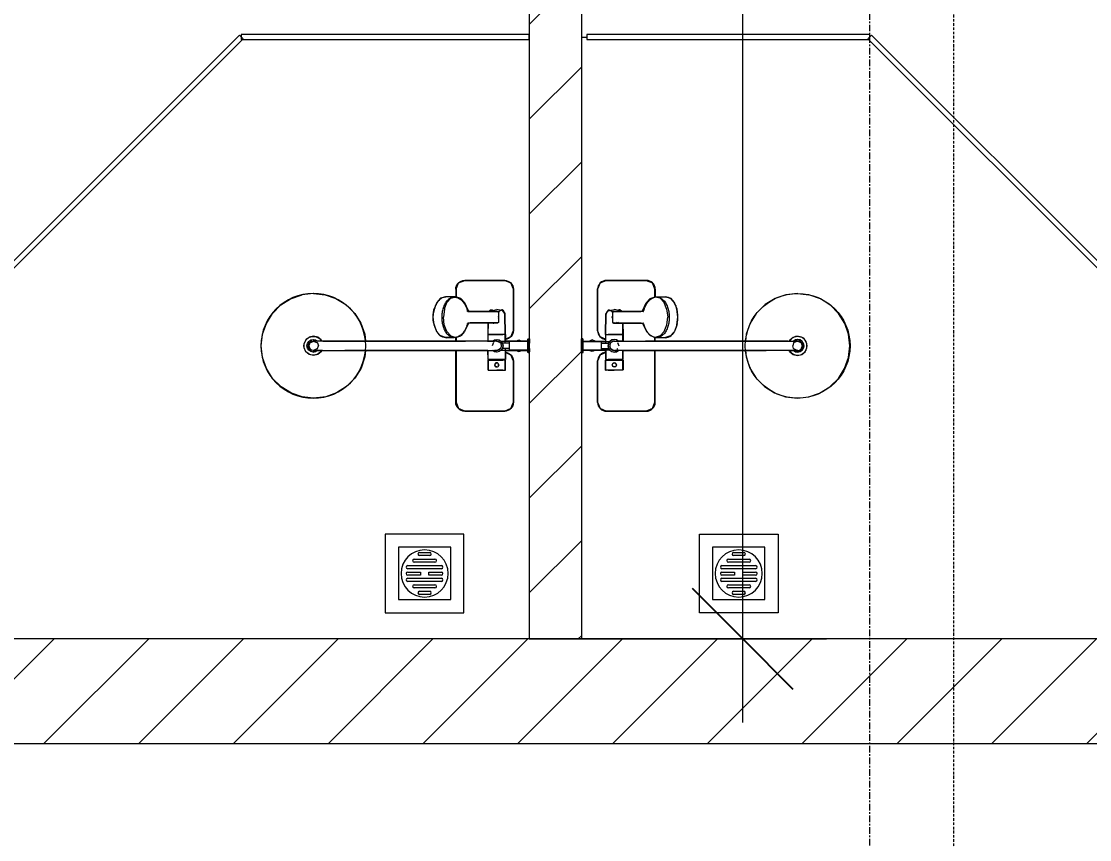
# Model space of a CAD drawing. Header units: millimetres. Extents: x 1591 to 239243, y -15958 to 82755.
# Drawn here: x 215331 to 217371, y 35354 to 36917 of the extents above; entities that cross this region are included whole.
import ezdxf

# ---------------------------------------------------------------- set-up
doc = ezdxf.new("R2010")
doc.units = ezdxf.units.MM
doc.linetypes.add('Dash Dot 3_16_', pattern=[7.9375, 4.7625, -1.5875, 0, -1.5875])
doc.linetypes.add('Grid Line', pattern=[22.225, 12.7, -3.175, 3.175, -3.175])
for name, color, linetype, lineweight in [('0-1', 250, 'Continuous', 5), ('A-ANNO-DIMS', 211, 'Continuous', 9), ('A-ANNO-DIMS-160', 211, 'Continuous', 9), ('A-FLOR-2', 9, 'Continuous', 9), ('A-GLAZ-CURT-1', 254, 'Continuous', 9), ('A-GLAZ-CURT-2', 9, 'Continuous', 9), ('A-WALL-1', 253, 'Continuous', 18), ('A-WALL-3', 113, 'Continuous', 18), ('A-WALL-PATT-1', 10, 'Continuous', 9), ('A-WALL-PATT-2', 111, 'Continuous', 9), ('G-ANNO-SYMB-1', 111, 'Dash Dot 3_16_', 18), ('M-EQPM-1', 254, 'Continuous', 9), ('P-SANR-FIXT', 6, 'Continuous', 9), ('P-SANR-FIXT-1', 254, 'Continuous', 9), ('S-GRID-1', 1, 'Grid Line', 9)]:
    doc.layers.add(name, color=color, linetype=linetype, lineweight=lineweight)
doc.styles.add('UTM Avo', font='UTM Avo.ttf', dxfattribs={"width": 0.9, "height": 400})
doc.dimstyles.new('1_Dim_chi_tiet_2_5', dxfattribs={"dimscale": 304.8, "dimtxt": 399.720379, "dimasz": 0.629921, "dimexe": 0.524934, "dimexo": 0.0625, "dimgap": 0.052493, "dimtad": 1, "dimdec": 0, "dimrnd": 5, "dimzin": 0, "dimdsep": 46, "dimtxsty": 'UTM Avo', "dimblk1": 'OBLIQUE', "dimblk2": 'OBLIQUE', "dimsah": 1, "dimcen": 0.09, "dimdle": 0.524934, "dimazin": 0, "dimtfac": 1, "dimtdec": 4, "dimtix": 1, "dimtmove": 0, "dimatfit": 3, "dimfxl": 1.049869, "dimfxlon": 1, "dimtvp": 1, "dimtolj": 1, "dimtzin": 0, "dimarcsym": 2})

# ---------------------------------------------------------------- blocks, each defined once
blk = doc.blocks.new('93925000_0001 - 93925000_top_dwg_93925000_T-348115-TKCS_MB TẦNG 5')
at = {"layer": 'P-SANR-FIXT'}
for p, q in [((-29.3, -30.4), (-108, -30.4)), ((29.3, -30.4), (108, -30.4)), ((-125, -47.4), (-125, -123.4)), ((-46.3, -78.4), (-46.3, -46.7)), ((-27.2, -47.1), (-26.1, -47.1)), ((21.5, -45.9), (60.6, -46.7)), ((125, -47.4), (125, -123.4)), ((-27.2, -77.9), (-26.1, -77.9)), ((-9, -412.5), (-9, -62.5)), ((9, -62.5), (9, -412.5)), ((43, -78.7), (21.5, -79.2)), ((43, -64.7), (43, -117.7)), ((65.8, -117.7), (65.8, -64.7)), ((42.7, -117.9), (42.7, -117.9)), ((43.2, -117.6), (43.2, -117.5)), ((65.6, -117.5), (65.6, -117.6)), ((66.1, -117.9), (66.1, -117.9)), ((-108, -140.4), (-9, -140.4)), ((9, -140.4), (16.1, -140.4)), ((108, -140.4), (92.7, -140.4)), ((15.4, -159.1), (15.8, -143.3)), ((93, -143.3), (93.4, -159.1))]:
    blk.add_line(p, q, dxfattribs=at)
at = {"layer": 'P-SANR-FIXT', "flags": 128}
for points in [[(-45.8, -46.1), (-27.2, -46.1), (-27.2, -78.9), (-45.8, -78.9)], [(-26.1, -46), (-26.1, -78.9), (-9, -79)], [(21.5, -47.4), (21.5, -79.1), (9, -79)]]:
    blk.add_lwpolyline(points, dxfattribs=at)
at = {"layer": 'P-SANR-FIXT'}
for centre, radius in [((-36.5, -62.5), 3.95), ((0, -412.5), 100)]:
    blk.add_circle(centre, radius, dxfattribs=at)
for centre, radius, start, end in [((-108, -47.4), 17, 90, 180), ((-29.3, -47.4), 17, 4.7626, 90), ((29.3, -47.4), 17, 90, 175.2374), ((108, -47.4), 17, 360, 90), ((-45.8, -46.6), 0.5, 90, 180), ((0, -62.5), 12, 318.5904, 221.4096), ((0, -62.5), 9, 90, 180.0008), ((0, -62.5), 9, 360, 90), ((45.7, -61.8), 2.59, 155.1929, 175.7071), ((45.9, -61.8), 2.75, 130.8294, 155.1929), ((46.1, -62.1), 3.08, 110.5459, 130.8294), ((54.4, -334.8), 275.9, 88.2683, 91.7343), ((59.7, -57.1), 10.5, 38.6491, 85.492), ((-45.8, -78.4), 0.5, 180, 270), ((-11.1, -67.1), 76.9, 1.7693, 4.1075), ((65.2, -72.4), 3.46, 323.2522, 79.3541), ((51, -158.7), 41.5, 117.0276, 119.7085), ((52.2, -161.1), 44.1, 113.3199, 117.0258), ((51.7, -159.9), 42.8, 109.7779, 113.2977), ((52.5, -162.2), 45.2, 106.1472, 109.7766), ((53.2, -164.5), 47.7, 103.9355, 106.1665), ((39.1, -108.2), 10.4, 284.3956, 285.5116), ((40.8, -114.2), 4.19, 285.5116, 289.9665), ((40.2, -112.5), 6, 289.9665, 292.7061), ((41.4, -115.3), 2.96, 292.7061, 296.5405), ((41.3, -115.1), 3.16, 296.9591, 300.8286), ((41.8, -115.8), 2.26, 300.8286, 305.287), ((42.1, -116.4), 1.64, 305.287, 309.9326), ((42.6, -116.9), 0.906, 309.9326, 315.24), ((66.5, -116.6), 1.39, 229.6335, 235.1234), ((66.3, -116.8), 1.08, 225.1702, 229.6335), ((67.3, -115.4), 2.79, 235.1234, 238.7439), ((67.2, -115.6), 2.6, 238.7439, 243.4573), ((67.8, -114.4), 3.89, 243.9189, 246.8313), ((68.1, -113.8), 4.52, 246.843, 250.4792), ((68.3, -113.2), 5.24, 250.478, 254.0406), ((68.5, -112.7), 5.75, 254.0357, 256.0561), ((55.4, -165.2), 48.4, 73.8659, 76.0481), ((56.2, -162.4), 45.5, 70.241, 73.86), ((57.4, -159.2), 42.1, 66.6693, 70.2637), ((56.5, -161.3), 44.3, 62.9815, 66.6728), ((58, -158.4), 41.1, 60.2783, 62.9855), ((-108, -123.4), 17, 180, 270), ((32.6, -143.6), 16.9, 172.414, 179.1297), ((33.7, -143.7), 17.9, 164.9525, 172.4168), ((35.2, -144.2), 19.5, 157.9614, 164.9563), ((37.1, -144.9), 21.6, 151.4775, 157.9654), ((39.3, -146.1), 24, 145.4892, 151.4815), ((41.5, -147.6), 26.8, 139.9517, 145.4927), ((43.6, -149.4), 29.5, 134.7867, 139.9744), ((46.2, -152), 33.2, 130.0223, 134.7808), ((47.7, -153.8), 35.5, 125.4414, 130.0144), ((49.9, -156.8), 39.2, 121.1773, 125.4365), ((50.6, -157.9), 40.5, 119.697, 121.1761), ((57.7, -158.9), 41.7, 58.8444, 60.2824), ((59.2, -156.4), 38.7, 54.5377, 58.8482), ((60.9, -154), 35.8, 50.0034, 54.5405), ((62.8, -151.7), 32.8, 45.1921, 50.0042), ((65, -149.6), 29.8, 40.0487, 45.1896), ((87.6, -128.4), 1.5, 180, 187.5386), ((87.6, -128.4), 1.5, 258.6057, 270), ((67.2, -147.7), 26.8, 34.5125, 40.0422), ((69.4, -146.2), 24.2, 28.5363, 34.4919), ((73.8, -143.9), 19.2, 21.6374, 28.9183), ((71.2, -145), 22.1, 15.4436, 21.6374), ((76.8, -143.4), 16.2, 7.1859, 15.4436), ((73.9, -143.8), 19.1, 1.2699, 7.1859), ((108, -123.4), 17, 270, 360), ((32.7, -159), 17.3, 181.3198, 222.2619), ((76, -159), 17.4, 317.3098, 358.6393), ((54.2, -123), 60.6, 259.1395, 270.1494), ((54.2, -119.5), 64.1, 270.1494, 280.3637), ((0, -412.5), 18, 120.2491, 59.7509), ((0, -412.5), 12.2, 137.7946, 42.2054), ((0, -412.5), 9, 180, 0)]:
    blk.add_arc(centre, radius, start, end, dxfattribs=at)
for points, degree in [([(-12.9, 0), (-12.9, -1.5), (-12.9, -3)], 2), ([(12.9, 0), (0, 0), (-12.8, 0)], 2), ([(12.8, 0), (12.9, 0), (12.9, 0)], 2), ([(12.9, 0), (12.9, -1.5), (12.9, -3)], 2), ([(-12.9, -3), (0, -3), (12.8, -3)], 2), ([(-12.8, -3), (-12.9, -3), (-12.9, -3)], 2), ([(-8.5, -3.8), (-8.5, -20.9), (-8.5, -38)], 2), ([(8.5, -3.8), (8.5, -20.9), (8.5, -38)], 2), ([(-8.5, -38), (0, -38), (8.5, -38)], 2), ([(-5, -38), (-5, -44.8), (-5, -51.6)], 2), ([(5, -38), (5, -44.8), (5, -51.6)], 2), ([(-5, -46), (-15.5, -46), (-26.1, -46)], 2), ([(5, -46), (13.3, -46), (21.5, -46)], 2), ([(46.1, -59), (45.8, -59), (45.6, -59), (45.4, -59.1), (45.2, -59.1), (45, -59.2)], 5), ([(65.6, -61.6), (65.6, -60.8), (65.5, -60), (64.3, -59), (63.5, -59), (62.7, -59)], 5), ([(43.2, -61.6), (43.1, -62.2), (43.3, -62.8), (43, -63.5), (43, -64.1), (43, -64.7)], 5), ([(42.8, -182.5), (33, -180.6), (24.7, -176.4), (19.9, -170.7)], 3), ([(88.8, -170.8), (83.9, -176.5), (75.6, -180.7), (65.8, -182.5)], 3)]:
    blk.add_open_spline(points, degree=degree, dxfattribs=at)
for points, weights in [([(-9.3, -3), (-8.5, -3), (-8.5, -3.8)], [1, 0.707106775639, 1]), ([(9.3, -3), (8.5, -3), (8.5, -3.8)], [1, 0.707106765177, 1]), ([(21.5, -45.9), (21.5, -45.7), (21.5, -47.4)], [0.874147445041, 0.908470869121, 1]), ([(67.9, -74.4), (66.9, -75.7), (65.8, -76.4)], [1, 0.991614392871, 1]), ([(54.4, -167.3), (15.8, -167.3), (15.8, -143.6)], [1, 0.707106781187, 1]), ([(93, -143.6), (93, -167.3), (54.4, -167.3)], [1, 0.707106781187, 1])]:
    blk.add_rational_spline(points, weights, degree=2, dxfattribs=at)
blk.add_open_spline([(68, -50.6), (68.4, -51.1), (68.6, -51.7), (68.7, -53.5), (68.2, -54.7), (66.1, -57), (64.6, -58.1), (62.7, -59)], degree=3, knots=[0.3623591, 0.3623591, 0.3623591, 0.3623591, 0.4991435, 0.4991435, 0.7494159, 0.7494159, 0.9564651, 0.9564651, 0.9564651, 0.9564651], dxfattribs=at)
blk = doc.blocks.new('93925000_0001 - 93925000_top_dwg-348114-TKCS_MB TẦNG 5')
blk.add_blockref('93925000_0001 - 93925000_top_dwg_93925000_T-348115-TKCS_MB TẦNG 5', (0, 0))
blk = doc.blocks.new('93925000_0001 - 93925000_3D_low_dwg-V37-TKCS_MB TẦNG 5')
at = {"layer": 'P-SANR-FIXT'}
for p, q in [((-13, 0.4), (-12.1, 0.4)), ((-13, 0.4), (-11.6, 0.4)), ((-13, 0.4), (-12.1, 0.4)), ((-13, 0.4), (-11.6, 0.4)), ((-13, -2.4), (-13, 0.4)), ((-13, -2.4), (-13, 0.4)), ((-12.1, 0.4), (-9.1, 0.4)), ((-12.1, 0.4), (-9.1, 0.4)), ((-8, 0.4), (-11.6, 0.4)), ((-8, 0.4), (-11.6, 0.4)), ((-9.1, 0.4), (-5, 0.4)), ((-5, 0.4), (-8, 0.4)), ((-5, 0.4), (0, 0.4)), ((0, 0.4), (5.1, 0.4)), ((5.1, 0.4), (9, 0.4)), ((8.2, 0.4), (5.1, 0.4)), ((11.6, 0.4), (8.2, 0.4)), ((11.6, 0.4), (8.2, 0.4)), ((9, 0.4), (12, 0.4)), ((9, 0.4), (12, 0.4)), ((13, 0.4), (11.6, 0.4)), ((13, 0.4), (11.6, 0.4)), ((12, 0.4), (13, 0.4)), ((12, 0.4), (13, 0.4)), ((13, -2.4), (13, 0.4)), ((13, -2.4), (13, 0.4)), ((-12.1, -2.4), (-13, -2.4)), ((-13, -2.4), (-11.6, -2.4)), ((-12.1, -2.4), (-13, -2.4)), ((-13, -2.4), (-11.6, -2.4)), ((-9.1, -2.4), (-12.1, -2.4)), ((-9.1, -2.4), (-12.1, -2.4)), ((-11.6, -2.4), (-8.5, -2.4)), ((-11.6, -2.4), (-8.9, -2.4)), ((-11.1, -20.1), (-8.9, -14.6)), ((-8.9, -25.2), (-11.1, -20.1)), ((-5, -2.4), (-9.1, -2.4)), ((-8.9, -45.6), (-8.9, -2.4)), ((-6.1, -2.4), (-8.5, -2.4)), ((-8.5, -53.5), (-8.5, -2.4)), ((0, -2.4), (-5, -2.4)), ((5.1, -2.4), (0, -2.4)), ((5.1, -2.4), (9, -2.4)), ((6.1, -2.4), (8.5, -2.4)), ((11.6, -2.4), (8.5, -2.4)), ((8.5, -2.4), (8.5, -53.5)), ((8.9, -2.4), (8.9, -45.6)), ((11.6, -2.4), (8.9, -2.4)), ((11.1, -20.1), (8.9, -15)), ((8.9, -25.6), (11.1, -20.1)), ((9, -2.4), (12, -2.4)), ((9, -2.4), (12, -2.4)), ((13, -2.4), (11.6, -2.4)), ((13, -2.4), (11.6, -2.4)), ((12, -2.4), (13, -2.4)), ((12, -2.4), (13, -2.4)), ((-125, -47), (-120, -35)), ((-120, -35), (-125, -47)), ((-120, -35), (-108, -30)), ((-108, -30), (-120, -35)), ((-108, -30), (-29.2, -30)), ((-29.2, -30), (-108, -30)), ((-29.2, -30), (-17.2, -35)), ((-17.2, -35), (-29.2, -30)), ((-17.2, -35), (-12.8, -45.6)), ((-12.8, -45.6), (-17.2, -35)), ((17.2, -35), (12.8, -45.6)), ((12.8, -45.6), (17.2, -35)), ((17.2, -35), (29.2, -30)), ((17.2, -35), (29.2, -30)), ((29.2, -30), (108, -30)), ((108, -30), (29.2, -30)), ((108, -30), (120, -35)), ((120, -35), (108, -30)), ((120, -35), (125, -47)), ((125, -47), (120, -35)), ((-125, -123), (-125, -47)), ((-125, -47), (-125, -123)), ((-46.3, -45.7), (-27.2, -45.6)), ((-46.3, -46.9), (-46.3, -45.7)), ((-46.3, -45.7), (-46.3, -46.9)), ((-46.3, -50.5), (-46.3, -46.9)), ((-46.3, -50.5), (-46.3, -56.1)), ((-46.3, -56.1), (-46.3, -62.1)), ((-40.5, -62.1), (-39.4, -59.4)), ((-36.6, -58.1), (-39.4, -59.4)), ((-36.6, -58.1), (-33.6, -59.3)), ((-33.6, -59.3), (-32.5, -62.1)), ((-27.2, -46.8), (-27.2, -45.6)), ((-27.2, -46.8), (-27.2, -50.4)), ((-27.2, -56), (-27.2, -50.4)), ((-27.2, -62.1), (-27.2, -56)), ((-26.1, -46.8), (-26.1, -45.6)), ((-8.5, -45.6), (-26.1, -45.6)), ((-26.1, -46.8), (-26.1, -50.4)), ((-26.1, -56), (-26.1, -50.4)), ((-26.1, -62.1), (-26.1, -56)), ((-11.1, -57.5), (-12, -62.1)), ((-11.2, -57.7), (-12, -62.1)), ((-8.5, -53.6), (-11.2, -57.7)), ((-8.5, -53.6), (-11.2, -57.7)), ((-11.1, -57.5), (-11.2, -57.7)), ((-5.4, -54.9), (-9, -62.1)), ((-4.4, -50.9), (-8.5, -53.6)), ((-4.4, -50.9), (-8.5, -53.6)), ((0, -53.1), (-5.4, -54.9)), ((-4.6, -51), (-4.4, -50.9)), ((0, -50.1), (-4.4, -50.9)), ((4.4, -50.9), (0, -50.1)), ((4.4, -50.9), (4.6, -51)), ((4.4, -50.9), (8.5, -53.6)), ((4.4, -50.9), (8.5, -53.6)), ((9, -62.1), (6.4, -55.7)), ((9, -62.1), (7.9, -59.4)), ((21.5, -45.6), (8.5, -45.6)), ((11.1, -57.5), (8.5, -53.6)), ((11.2, -57.7), (8.5, -53.6)), ((11.2, -57.7), (8.5, -53.6)), ((11.1, -57.5), (11.2, -57.7)), ((12, -62.1), (11.2, -57.7)), ((12, -62.1), (11.2, -57.7)), ((21.5, -45.6), (60.6, -46.1)), ((21.5, -46.8), (21.5, -45.6)), ((21.5, -46.8), (21.5, -50.4)), ((21.5, -56), (21.5, -50.4)), ((21.5, -62.1), (21.5, -56)), ((44.3, -58.6), (44.2, -112.9)), ((65.4, -58.6), (44.3, -58.6)), ((52.7, -58.6), (54.8, -57.9)), ((54.8, -57.9), (56.9, -58.6)), ((60.6, -46.1), (66.7, -50.3)), ((65.4, -58.6), (65.4, -112.9)), ((66.7, -50.3), (69.5, -62.1)), ((125, -47), (125, -123)), ((125, -123), (125, -47)), ((-46.3, -68.1), (-46.3, -62.1)), ((-46.3, -73.7), (-46.3, -68.1)), ((-46.3, -77.3), (-46.3, -73.7)), ((-46.3, -78.5), (-46.3, -77.3)), ((-46.3, -78.5), (-46.3, -77.3)), ((-46.3, -78.5), (-27.2, -78.6)), ((-40.5, -62.1), (-39.3, -64.9)), ((-36.5, -66.1), (-39.3, -64.9)), ((-33.6, -64.8), (-36.5, -66.1)), ((-33.6, -64.8), (-32.5, -62.1)), ((-27.2, -68.2), (-27.2, -62.1)), ((-27.2, -73.8), (-27.2, -68.2)), ((-27.2, -77.4), (-27.2, -73.8)), ((-27.2, -78.6), (-27.2, -77.4)), ((-26.1, -68.2), (-26.1, -62.1)), ((-26.1, -73.8), (-26.1, -68.2)), ((-26.1, -77.4), (-26.1, -73.8)), ((-26.1, -78.6), (-26.1, -77.4)), ((-26.1, -78.6), (-9, -78.6)), ((-12, -62.1), (-11.2, -66.5)), ((-12, -62.1), (-11.2, -66.5)), ((-11.1, -66.7), (-11.2, -66.5)), ((-11.2, -66.5), (-9, -69.8)), ((-11.1, -66.7), (-9, -69.9)), ((-9, -62.1), (-9, -66.3)), ((-9, -79.5), (-9, -66.3)), ((-9, -79.5), (-9, -94.5)), ((6.4, -68.5), (0, -71.1)), ((9, -62.1), (9, -66.5)), ((9, -79.6), (9, -66.5)), ((9, -69.8), (11.2, -66.5)), ((9, -69.8), (11.2, -66.5)), ((9, -69.8), (11.1, -66.7)), ((9, -78.6), (21.5, -78.6)), ((9, -79.6), (9, -94.6)), ((11.1, -66.7), (12, -62.1)), ((11.1, -66.7), (11.2, -66.5)), ((11.2, -66.5), (12, -62.1)), ((21.5, -68.2), (21.5, -62.1)), ((21.5, -73.8), (21.5, -68.2)), ((21.5, -77.4), (21.5, -73.8)), ((21.5, -78.6), (21.5, -77.4)), ((21.5, -78.6), (44.3, -78.3)), ((43.3, -68.3), (43.8, -62.2)), ((43.3, -68.3), (44.3, -66.3)), ((44.3, -70.3), (43.3, -68.3)), ((66.3, -68.3), (65.4, -66.3)), ((65.4, -70.2), (66.3, -68.3)), ((66.3, -68.3), (65.8, -61.6)), ((66.7, -73.9), (69.5, -62.1)), ((-9, -94.5), (-9, -122.1)), ((9, -94.6), (9, -122.1)), ((-9, -122.1), (-9, -352.1)), ((9, -352.1), (9, -122.1)), ((42.7, -116.4), (27.2, -123.6)), ((44.2, -112.9), (42.7, -116.4)), ((65.4, -112.9), (67, -116.4)), ((67, -116.4), (82.2, -123.4)), ((-120, -135), (-125, -123)), ((-125, -123), (-120, -135)), ((-108, -140), (-120, -135)), ((-120, -135), (-108, -140)), ((-8.8, -140), (-108, -140)), ((-108, -140), (-8.8, -140)), ((16.1, -140), (8.8, -140)), ((8.8, -140), (16.1, -140)), ((16, -140.4), (19, -131.1)), ((16, -140.4), (16, -160.1)), ((19.3, -150.1), (16, -140.4)), ((27.2, -123.6), (19, -131.1)), ((82.2, -123.4), (90.4, -130.7)), ((90.4, -130.7), (93.7, -140.4)), ((90.7, -149.6), (93.7, -140.4)), ((108, -140), (93.6, -140)), ((93.6, -140), (108, -140)), ((93.7, -140.4), (93.7, -160.1)), ((108, -140), (120, -135)), ((108, -140), (120, -135)), ((125, -123), (120, -135)), ((120, -135), (125, -123)), ((16, -160.1), (18.8, -169)), ((19.3, -169.7), (16, -160.1)), ((27.5, -157.3), (19.3, -150.1)), ((27.5, -157.3), (39.8, -162.4)), ((39.8, -162.4), (54.8, -164.2)), ((70.6, -162.2), (54.8, -164.2)), ((70.6, -162.2), (82.5, -157.2)), ((90.7, -149.6), (82.5, -157.2)), ((93.7, -160.1), (90.7, -169.3)), ((25.5, -175.3), (19.3, -169.7)), ((39.8, -182), (27.5, -177)), ((39.6, -182), (54.8, -183.9)), ((39.8, -182), (54.8, -183.9)), ((54.8, -183.9), (70.6, -181.9)), ((54.8, -183.9), (69.3, -182.2)), ((82.5, -176.8), (70.6, -181.9)), ((82.2, -177), (79.6, -178.1)), ((90.7, -169.3), (82.5, -176.8)), ((90.6, -169.4), (88.2, -171.6)), ((-42.5, -321.4), (-61.8, -333.3)), ((-21.4, -314.2), (-42.5, -321.4)), ((-9, -312.8), (-21.4, -314.2)), ((22.5, -314.4), (9, -312.9)), ((43, -321.6), (22.5, -314.4)), ((61.9, -333.3), (43, -321.6)), ((-61.8, -333.3), (-77.7, -348.9)), ((78.8, -350.3), (61.9, -333.3)), ((-77.7, -348.9), (-89.8, -367.9)), ((-9, -374.4), (-9, -352.1)), ((9, -374.3), (9, -352.1)), ((90.5, -369.3), (78.8, -350.3)), ((-89.8, -367.9), (-97.3, -388.9)), ((-9, -394.7), (-9, -374.4)), ((9, -394.5), (9, -374.3)), ((97.6, -390.1), (90.5, -369.3)), ((-97.3, -388.9), (-100, -411.9)), ((-16.7, -404), (-18.5, -411.9)), ((-11.8, -397.7), (-16.7, -404)), ((-12, -411.9), (-9, -404.4)), ((-9, -396.3), (-11.8, -397.7)), ((-9, -394.7), (-9, -407.6)), ((-5.4, -404.7), (-9, -411.9)), ((-9, -407.6), (-9, -411.9)), ((-5.4, -404.7), (-6.3, -405.5)), ((-5.4, -404.7), (0, -402.9)), ((5.4, -404.7), (0, -402.9)), ((9, -411.9), (5.4, -404.7)), ((5.4, -404.7), (6.2, -405.4)), ((9, -394.5), (9, -407.4)), ((11.7, -397.6), (9, -396.3)), ((12, -411.9), (9, -404.9)), ((9, -411.9), (9, -407.4)), ((11.7, -397.6), (16.7, -403.7)), ((11.7, -397.6), (16.7, -403.7)), ((16.7, -403.7), (18.5, -411.9)), ((16.7, -403.7), (18.5, -411.9)), ((100, -411.9), (97.6, -390.1)), ((-100, -411.9), (-97.6, -433.8)), ((-18.5, -411.9), (-18.5, -411.9)), ((-18.5, -411.9), (-16.5, -420.1)), ((-16.5, -420.1), (-11.3, -426.5)), ((-8.3, -420.6), (-12, -411.9)), ((-11.3, -426.5), (-3.9, -430)), ((-9, -411.9), (-9, -411.9)), ((0, -423.9), (-8.3, -420.6)), ((-5.4, -419.1), (-6.2, -418.4)), ((0, -420.9), (-5.4, -419.1)), ((0, -420.9), (-5.4, -419.1)), ((5.4, -419.1), (0, -420.9)), ((5.4, -419.1), (0, -420.9)), ((8.7, -420.2), (0, -423.9)), ((4.1, -429.9), (11.7, -426.2)), ((5.4, -419.1), (9, -411.6)), ((5.4, -419.1), (9, -411.9)), ((6.2, -418.4), (5.4, -419.1)), ((8.7, -420.2), (12, -411.9)), ((9, -411.6), (9, -411.9)), ((16.5, -420.1), (11.7, -426.2)), ((18.5, -411.9), (16.5, -420.1)), ((18.5, -411.9), (18.5, -411.9)), ((100, -411.9), (97.5, -433.9)), ((-97.6, -433.8), (-90.5, -454.4)), ((-3.9, -430), (4.1, -429.9)), ((89.8, -455.8), (97.5, -433.9)), ((-90.5, -454.4), (-78.4, -473.9)), ((78, -474.5), (89.8, -455.8)), ((-78.4, -473.9), (-62.2, -490.2)), ((61.9, -490.4), (78, -474.5)), ((-62.2, -490.2), (-43.5, -501.9)), ((-43.5, -501.9), (-22.2, -509.4)), ((-22.2, -509.4), (-0.1, -511.9)), ((-0.1, -511.9), (22.1, -509.4)), ((22.1, -509.4), (42.9, -502.2)), ((42.9, -502.2), (61.9, -490.4))]:
    blk.add_line(p, q, dxfattribs=at)
blk = doc.blocks.new('93925000_0001 - FMM 93925000-401075-TKCS_MB TẦNG 5')
at = {"extrusion": (0, 0, -1), "zscale": -1, "rotation": 180}
for name in ['93925000_0001 - 93925000_top_dwg-348114-TKCS_MB TẦNG 5', '93925000_0001 - 93925000_3D_low_dwg-V37-TKCS_MB TẦNG 5']:
    blk.add_blockref(name, (0, 0), dxfattribs=at)
blk = doc.blocks.new('System Panel - Glazed-440112-TKCS_MB TẦNG 5')
at = {"layer": 'A-GLAZ-CURT-2'}
for p, q in [((275, 5), (-275, 5)), ((-275, 5), (-275, -5)), ((275, -5), (275, 5)), ((-275, -5), (275, -5))]:
    blk.add_line(p, q, dxfattribs=at)
blk = doc.blocks.new('System Panel - Glazed-440114-TKCS_MB TẦNG 5')
at = {"layer": 'A-GLAZ-CURT-2'}
for p, q in [((353.6, 5), (-353.6, 5)), ((-353.6, 5), (-353.6, -5)), ((353.6, -5), (353.6, 5)), ((-353.6, -5), (353.6, -5))]:
    blk.add_line(p, q, dxfattribs=at)
blk = doc.blocks.new('THU NUOC - THU NUOC-461820-TKCS_MB TẦNG 5')
at = {"layer": 'M-EQPM-1'}
for p, q in [((-66.3, 70.6), (-66.3, -79.4)), ((83.7, 70.6), (-66.3, 70.6)), ((83.7, -79.4), (83.7, 70.6)), ((58.7, 45.6), (-41.3, 45.6)), ((-41.3, 45.6), (-41.3, -54.4)), ((58.7, -54.4), (58.7, 45.6)), ((-11, 23.3), (28.5, 23.3)), ((-1.1, 35.6), (18.5, 35.6)), ((18.5, 29.6), (-1.1, 29.6)), ((-23.3, 10.8), (40.9, 10.8)), ((40.9, 4.8), (-23.3, 4.8)), ((28.5, 17.3), (-11, 17.3)), ((-23.3, -1.2), (0.7, -1.2)), ((0.7, -7.2), (-23.3, -7.2)), ((-23.3, -13.6), (40.9, -13.6)), ((40.9, -19.6), (-23.3, -19.6)), ((0.7, -1.2), (0.7, -7.2)), ((16.7, -1.2), (40.9, -1.2)), ((16.7, -7.2), (16.7, -1.2)), ((40.9, -7.2), (16.7, -7.2)), ((-11, -26.1), (28.5, -26.1)), ((28.5, -32.1), (-11, -32.1)), ((-1.1, -38.5), (18.5, -38.5)), ((-41.3, -54.4), (58.7, -54.4)), ((18.5, -44.5), (-1.1, -44.5)), ((-66.3, -79.4), (83.7, -79.4))]:
    blk.add_line(p, q, dxfattribs=at)
for centre, radius, start, end in [((8.7, -4.4), 45, 0, 180), ((8.7, -4.4), 45, 0, 180), ((-11, 20.3), 3, 90, 270), ((-1.1, 32.6), 3, 90, 270), ((18.5, 32.6), 3, 270, 90), ((28.5, 20.3), 3, 270, 90), ((-23.3, 7.8), 3, 90, 270), ((40.9, 7.8), 3, 270, 90), ((8.7, -4.4), 45, 180, 360), ((8.7, -4.4), 45, 180, 360), ((-23.3, -4.2), 3, 90, 270), ((-23.3, -16.6), 3, 90, 270), ((40.9, -4.2), 3, 270, 90), ((40.9, -16.6), 3, 270, 90), ((-11, -29.1), 3, 90, 270), ((-1.1, -41.5), 3, 90, 270), ((18.5, -41.5), 3, 270, 90), ((28.5, -29.1), 3, 270, 90)]:
    blk.add_arc(centre, radius, start, end, dxfattribs=at)
blk = doc.blocks.new('93925000_0001 - 93925000_3D_low_dwg-348120-TKCS_MB TẦNG 5')
at = {"layer": 'P-SANR-FIXT'}
for p, q in [((-13, 0.4), (-12.1, 0.4)), ((-13, 0.4), (-11.6, 0.4)), ((-13, 0.4), (-12.1, 0.4)), ((-13, 0.4), (-11.6, 0.4)), ((-13, -2.4), (-13, 0.4)), ((-13, -2.4), (-13, 0.4)), ((-12.1, 0.4), (-9.1, 0.4)), ((-12.1, 0.4), (-9.1, 0.4)), ((-8, 0.4), (-11.6, 0.4)), ((-8, 0.4), (-11.6, 0.4)), ((-9.1, 0.4), (-5, 0.4)), ((-5, 0.4), (-8, 0.4)), ((-5, 0.4), (0, 0.4)), ((0, 0.4), (5.1, 0.4)), ((5.1, 0.4), (9, 0.4)), ((8.2, 0.4), (5.1, 0.4)), ((11.6, 0.4), (8.2, 0.4)), ((11.6, 0.4), (8.2, 0.4)), ((9, 0.4), (12, 0.4)), ((9, 0.4), (12, 0.4)), ((13, 0.4), (11.6, 0.4)), ((13, 0.4), (11.6, 0.4)), ((12, 0.4), (13, 0.4)), ((12, 0.4), (13, 0.4)), ((13, -2.4), (13, 0.4)), ((13, -2.4), (13, 0.4)), ((-12.1, -2.4), (-13, -2.4)), ((-13, -2.4), (-11.6, -2.4)), ((-12.1, -2.4), (-13, -2.4)), ((-13, -2.4), (-11.6, -2.4)), ((-9.1, -2.4), (-12.1, -2.4)), ((-9.1, -2.4), (-12.1, -2.4)), ((-11.6, -2.4), (-8.5, -2.4)), ((-11.6, -2.4), (-8.9, -2.4)), ((-11.1, -20.1), (-8.9, -14.6)), ((-8.9, -25.2), (-11.1, -20.1)), ((-5, -2.4), (-9.1, -2.4)), ((-8.9, -45.6), (-8.9, -2.4)), ((-6.1, -2.4), (-8.5, -2.4)), ((-8.5, -53.6), (-8.5, -2.4)), ((0, -2.4), (-5, -2.4)), ((5.1, -2.4), (0, -2.4)), ((5.1, -2.4), (9, -2.4)), ((6.1, -2.4), (8.5, -2.4)), ((11.6, -2.4), (8.5, -2.4)), ((8.5, -2.4), (8.5, -53.6)), ((8.9, -2.4), (8.9, -45.6)), ((11.6, -2.4), (8.9, -2.4)), ((11.1, -20.1), (8.9, -15)), ((8.9, -25.6), (11.1, -20.1)), ((9, -2.4), (12, -2.4)), ((9, -2.4), (12, -2.4)), ((13, -2.4), (11.6, -2.4)), ((13, -2.4), (11.6, -2.4)), ((12, -2.4), (13, -2.4)), ((12, -2.4), (13, -2.4)), ((-125, -47), (-120, -35)), ((-120, -35), (-125, -47)), ((-120, -35), (-108, -30)), ((-108, -30), (-120, -35)), ((-108, -30), (-29.2, -30)), ((-29.2, -30), (-108, -30)), ((-29.2, -30), (-17.2, -35)), ((-17.2, -35), (-29.2, -30)), ((-17.2, -35), (-12.8, -45.6)), ((-12.8, -45.6), (-17.2, -35)), ((17.2, -35), (12.8, -45.6)), ((12.8, -45.6), (17.2, -35)), ((17.2, -35), (29.2, -30)), ((17.2, -35), (29.2, -30)), ((29.2, -30), (108, -30)), ((108, -30), (29.2, -30)), ((108, -30), (120, -35)), ((120, -35), (108, -30)), ((120, -35), (125, -47)), ((125, -47), (120, -35)), ((-125, -123), (-125, -47)), ((-125, -47), (-125, -123)), ((-46.3, -45.7), (-27.2, -45.6)), ((-46.3, -46.9), (-46.3, -45.7)), ((-46.3, -45.7), (-46.3, -46.9)), ((-46.3, -50.5), (-46.3, -46.9)), ((-46.3, -50.5), (-46.3, -56.1)), ((-46.3, -56.1), (-46.3, -62.1)), ((-40.5, -62.1), (-39.4, -59.4)), ((-36.6, -58.1), (-39.4, -59.4)), ((-36.6, -58.1), (-33.6, -59.3)), ((-33.6, -59.3), (-32.5, -62.1)), ((-27.2, -46.8), (-27.2, -45.6)), ((-27.2, -46.8), (-27.2, -50.4)), ((-27.2, -56), (-27.2, -50.4)), ((-27.2, -62.1), (-27.2, -56)), ((-26.1, -46.8), (-26.1, -45.6)), ((-8.5, -45.6), (-26.1, -45.6)), ((-26.1, -46.8), (-26.1, -50.4)), ((-26.1, -56), (-26.1, -50.4)), ((-26.1, -62.1), (-26.1, -56)), ((-11.1, -57.5), (-12, -62.1)), ((-11.2, -57.7), (-12, -62.1)), ((-8.5, -53.6), (-11.2, -57.7)), ((-8.5, -53.6), (-11.2, -57.7)), ((-11.1, -57.5), (-11.2, -57.7)), ((-5.4, -54.9), (-9, -62.1)), ((-4.4, -50.9), (-8.5, -53.6)), ((-4.4, -50.9), (-8.5, -53.6)), ((0, -53.1), (-5.4, -54.9)), ((-4.6, -51), (-4.4, -50.9)), ((0, -50.1), (-4.4, -50.9)), ((4.4, -50.9), (0, -50.1)), ((4.4, -50.9), (4.6, -51)), ((4.4, -50.9), (8.5, -53.6)), ((4.4, -50.9), (8.5, -53.6)), ((9, -62.1), (6.4, -55.7)), ((9, -62.1), (7.9, -59.4)), ((21.5, -45.6), (8.5, -45.6)), ((11.1, -57.5), (8.5, -53.6)), ((11.2, -57.7), (8.5, -53.6)), ((11.2, -57.7), (8.5, -53.6)), ((11.1, -57.5), (11.2, -57.7)), ((12, -62.1), (11.2, -57.7)), ((12, -62.1), (11.2, -57.7)), ((21.5, -45.6), (60.6, -46.1)), ((21.5, -46.8), (21.5, -45.6)), ((21.5, -46.8), (21.5, -50.4)), ((21.5, -56), (21.5, -50.4)), ((21.5, -62.1), (21.5, -56)), ((44.3, -58.6), (44.2, -112.9)), ((65.4, -58.6), (44.3, -58.6)), ((52.7, -58.6), (54.8, -57.9)), ((54.8, -57.9), (56.9, -58.6)), ((60.6, -46.1), (66.7, -50.3)), ((65.4, -58.6), (65.4, -112.9)), ((66.3, -68.3), (65.5, -58.6)), ((66.7, -50.3), (69.5, -62.1)), ((125, -47), (125, -123)), ((125, -123), (125, -47)), ((-46.3, -68.1), (-46.3, -62.1)), ((-46.3, -73.7), (-46.3, -68.1)), ((-46.3, -77.3), (-46.3, -73.7)), ((-46.3, -78.5), (-46.3, -77.3)), ((-46.3, -78.5), (-46.3, -77.3)), ((-46.3, -78.5), (-27.2, -78.6)), ((-40.5, -62.1), (-39.3, -64.9)), ((-36.5, -66.1), (-39.3, -64.9)), ((-33.6, -64.8), (-36.5, -66.1)), ((-33.6, -64.8), (-32.5, -62.1)), ((-27.2, -68.2), (-27.2, -62.1)), ((-27.2, -73.8), (-27.2, -68.2)), ((-27.2, -77.4), (-27.2, -73.8)), ((-27.2, -78.6), (-27.2, -77.4)), ((-26.1, -68.2), (-26.1, -62.1)), ((-26.1, -73.8), (-26.1, -68.2)), ((-26.1, -77.4), (-26.1, -73.8)), ((-26.1, -78.6), (-26.1, -77.4)), ((-26.1, -78.6), (-9, -78.6)), ((-12, -62.1), (-11.2, -66.5)), ((-12, -62.1), (-11.2, -66.5)), ((-11.1, -66.7), (-11.2, -66.5)), ((-11.2, -66.5), (-9, -69.8)), ((-11.1, -66.7), (-9, -69.9)), ((-9, -62.1), (-9, -66.3)), ((-9, -79.5), (-9, -66.3)), ((-9, -79.5), (-9, -94.5)), ((-6.3, -67.4), (-5.4, -69.3)), ((6.4, -68.5), (0, -71.1)), ((9, -62.1), (9, -66.5)), ((9, -79.6), (9, -66.5)), ((9, -69.8), (11.2, -66.5)), ((9, -69.8), (11.2, -66.5)), ((9, -69.8), (10.6, -67.4)), ((9, -78.6), (21.5, -78.6)), ((9, -79.6), (9, -94.6)), ((11.1, -66.7), (12, -62.1)), ((11.1, -66.7), (11.2, -66.5)), ((11.2, -66.5), (12, -62.1)), ((21.5, -68.2), (21.5, -62.1)), ((21.5, -73.8), (21.5, -68.2)), ((21.5, -77.4), (21.5, -73.8)), ((21.5, -78.6), (21.5, -77.4)), ((21.5, -78.6), (44.3, -78.3)), ((43.3, -68.3), (43.8, -62.2)), ((43.3, -68.3), (44.3, -66.3)), ((44.3, -70.3), (43.3, -68.3)), ((66.3, -68.3), (65.4, -66.3)), ((65.4, -70.2), (66.3, -68.3)), ((66.7, -73.9), (69.5, -62.1)), ((-9, -94.5), (-9, -122.1)), ((9, -94.6), (9, -122.1)), ((-9, -122.1), (-9, -352.1)), ((9, -352.1), (9, -122.1)), ((42.7, -116.4), (27.2, -123.6)), ((44.2, -112.9), (42.7, -116.4)), ((65.4, -112.9), (67, -116.4)), ((67, -116.4), (82.2, -123.4)), ((-120, -135), (-125, -123)), ((-125, -123), (-120, -135)), ((-108, -140), (-120, -135)), ((-120, -135), (-108, -140)), ((-8.8, -140), (-108, -140)), ((-108, -140), (-8.8, -140)), ((16.1, -140), (8.8, -140)), ((8.8, -140), (16.1, -140)), ((16, -140.4), (19, -131.1)), ((16, -140.4), (16, -160.1)), ((19.3, -150.1), (16, -140.4)), ((27.2, -123.6), (19, -131.1)), ((82.2, -123.4), (90.4, -130.7)), ((90.4, -130.7), (93.7, -140.4)), ((90.7, -149.6), (93.7, -140.4)), ((108, -140), (93.6, -140)), ((93.6, -140), (108, -140)), ((93.7, -140.4), (93.7, -160.1)), ((108, -140), (120, -135)), ((108, -140), (120, -135)), ((125, -123), (120, -135)), ((120, -135), (125, -123)), ((16, -160.1), (18.8, -169)), ((19.3, -169.7), (16, -160.1)), ((27.5, -157.3), (19.3, -150.1)), ((27.5, -157.3), (39.8, -162.4)), ((39.8, -162.4), (54.8, -164.2)), ((70.6, -162.2), (54.8, -164.2)), ((70.6, -162.2), (82.5, -157.2)), ((90.7, -149.6), (82.5, -157.2)), ((93.7, -160.1), (90.7, -169.3)), ((25.5, -175.3), (19.3, -169.7)), ((39.8, -182), (27.5, -177)), ((39.6, -182), (54.8, -183.9)), ((39.8, -182), (54.8, -183.9)), ((54.8, -183.9), (70.6, -181.9)), ((54.8, -183.9), (69.3, -182.2)), ((82.5, -176.8), (70.6, -181.9)), ((82.2, -177), (79.6, -178.1)), ((90.7, -169.3), (82.5, -176.8)), ((90.6, -169.4), (88.2, -171.6)), ((-42.5, -321.4), (-61.8, -333.3)), ((-21.4, -314.2), (-42.5, -321.4)), ((-9, -312.8), (-21.4, -314.2)), ((22.5, -314.4), (9, -312.9)), ((43, -321.6), (22.5, -314.4)), ((61.9, -333.3), (43, -321.6)), ((-61.8, -333.3), (-77.7, -348.9)), ((78.8, -350.3), (61.9, -333.3)), ((-77.7, -348.9), (-89.8, -367.9)), ((-9, -374.4), (-9, -352.1)), ((9, -374.3), (9, -352.1)), ((90.5, -369.3), (78.8, -350.3)), ((-89.8, -367.9), (-97.3, -388.9)), ((-9, -394.7), (-9, -374.4)), ((9, -394.5), (9, -374.3)), ((97.6, -390.1), (90.5, -369.3)), ((-97.3, -388.9), (-100, -411.9)), ((-16.7, -404), (-18.5, -411.9)), ((-11.8, -397.7), (-16.7, -404)), ((-12, -411.9), (-9, -404.4)), ((-9, -396.3), (-11.8, -397.7)), ((-9, -394.7), (-9, -407.6)), ((-5.4, -404.7), (-9, -411.9)), ((-9, -407.6), (-9, -411.9)), ((-5.4, -404.7), (-6.3, -405.5)), ((-5.4, -404.7), (0, -402.9)), ((5.4, -404.7), (0, -402.9)), ((9, -411.9), (5.4, -404.7)), ((5.4, -404.7), (6.2, -405.4)), ((9, -394.5), (9, -407.4)), ((11.7, -397.6), (9, -396.3)), ((12, -411.9), (9, -404.9)), ((9, -411.9), (9, -407.4)), ((11.7, -397.6), (16.7, -403.7)), ((11.7, -397.6), (16.7, -403.7)), ((16.7, -403.7), (18.5, -411.9)), ((16.7, -403.7), (18.5, -411.9)), ((100, -411.9), (97.6, -390.1)), ((-100, -411.9), (-97.6, -433.8)), ((-18.5, -411.9), (-18.5, -411.9)), ((-18.5, -411.9), (-16.5, -420.1)), ((-16.5, -420.1), (-11.3, -426.5)), ((-8.3, -420.6), (-12, -411.9)), ((-11.3, -426.5), (-3.9, -430)), ((-9, -411.9), (-9, -411.9)), ((0, -423.9), (-8.3, -420.6)), ((-5.4, -419.1), (-6.2, -418.4)), ((0, -420.9), (-5.4, -419.1)), ((0, -420.9), (-5.4, -419.1)), ((5.4, -419.1), (0, -420.9)), ((5.4, -419.1), (0, -420.9)), ((8.7, -420.2), (0, -423.9)), ((4.1, -429.9), (11.7, -426.2)), ((5.4, -419.1), (9, -411.6)), ((5.4, -419.1), (9, -411.9)), ((6.2, -418.4), (5.4, -419.1)), ((8.7, -420.2), (12, -411.9)), ((9, -411.6), (9, -411.9)), ((16.5, -420.1), (11.7, -426.2)), ((18.5, -411.9), (16.5, -420.1)), ((18.5, -411.9), (18.5, -411.9)), ((100, -411.9), (97.5, -433.9)), ((-97.6, -433.8), (-90.5, -454.4)), ((-3.9, -430), (4.1, -429.9)), ((89.8, -455.8), (97.5, -433.9)), ((-90.5, -454.4), (-78.4, -473.9)), ((78, -474.5), (89.8, -455.8)), ((-78.4, -473.9), (-62.2, -490.2)), ((61.9, -490.4), (78, -474.5)), ((-62.2, -490.2), (-43.5, -501.9)), ((-43.5, -501.9), (-22.2, -509.4)), ((-22.2, -509.4), (-0.1, -511.9)), ((-0.1, -511.9), (22.1, -509.4)), ((22.1, -509.4), (42.9, -502.2)), ((42.9, -502.2), (61.9, -490.4))]:
    blk.add_line(p, q, dxfattribs=at)
blk = doc.blocks.new('93925000_0001 - FMM 93925000-348244-TKCS_MB TẦNG 5')
for name in ['93925000_0001 - 93925000_3D_low_dwg-348120-TKCS_MB TẦNG 5', '93925000_0001 - 93925000_top_dwg-348114-TKCS_MB TẦNG 5']:
    blk.add_blockref(name, (0, 0))
blk = doc.blocks.new('System Panel - Glazed-559274-TKCS_MB TẦNG 5')
at = {"layer": 'A-GLAZ-CURT-2'}
for p, q in [((270, 5), (-270, 5)), ((-270, 5), (-270, -5)), ((270, -5), (270, 5)), ((-270, -5), (270, -5))]:
    blk.add_line(p, q, dxfattribs=at)
blk = doc.blocks.new('System Panel - Glazed-433667-TKCS_MB TẦNG 5')
at = {"layer": 'A-GLAZ-CURT-2'}
for p, q in [((353.6, 5), (-353.6, 5)), ((-353.6, 5), (-353.6, -5)), ((353.6, -5), (353.6, 5)), ((-353.6, -5), (353.6, -5))]:
    blk.add_line(p, q, dxfattribs=at)
blk = doc.blocks.new('THU NUOC - THU NUOC-455054-TKCS_MB TẦNG 5')
at = {"layer": 'M-EQPM-1'}
for p, q in [((-66.3, -70.6), (-66.3, 79.4)), ((-66.3, 79.4), (83.7, 79.4)), ((83.7, 79.4), (83.7, -70.6)), ((58.7, 54.4), (-41.3, 54.4)), ((-41.3, 54.4), (-41.3, -45.6)), ((-1.1, 44.5), (18.5, 44.5)), ((58.7, -45.6), (58.7, 54.4)), ((-11, 32.1), (28.5, 32.1)), ((28.5, 26.1), (-11, 26.1)), ((18.5, 38.5), (-1.1, 38.5)), ((-23.3, 19.6), (40.9, 19.6)), ((40.9, 13.6), (-23.3, 13.6)), ((-23.3, 7.2), (0.7, 7.2)), ((0.7, 1.2), (-23.3, 1.2)), ((0.7, 7.2), (0.7, 1.2)), ((16.7, 1.2), (16.7, 7.2)), ((16.7, 7.2), (40.9, 7.2)), ((40.9, 1.2), (16.7, 1.2)), ((-23.3, -4.8), (40.9, -4.8)), ((40.9, -10.8), (-23.3, -10.8)), ((-11, -17.3), (28.5, -17.3)), ((28.5, -23.3), (-11, -23.3)), ((-1.1, -29.6), (18.5, -29.6)), ((18.5, -35.6), (-1.1, -35.6)), ((-41.3, -45.6), (58.7, -45.6)), ((83.7, -70.6), (-66.3, -70.6))]:
    blk.add_line(p, q, dxfattribs=at)
for centre, radius, start, end in [((8.7, 4.4), 45, 0, 180), ((8.7, 4.4), 45, 360, 180), ((-1.1, 41.5), 3, 90, 270), ((18.5, 41.5), 3, 270, 90), ((-11, 29.1), 3, 90, 270), ((28.5, 29.1), 3, 270, 90), ((8.7, 4.4), 45, 180, 0), ((8.7, 4.4), 45, 180, 360), ((-23.3, 16.6), 3, 90, 270), ((-23.3, 4.2), 3, 90, 270), ((40.9, 16.6), 3, 270, 90), ((40.9, 4.2), 3, 270, 90), ((-23.3, -7.8), 3, 90, 270), ((-11, -20.3), 3, 90, 270), ((28.5, -20.3), 3, 270, 90), ((40.9, -7.8), 3, 270, 90), ((-1.1, -32.6), 3, 90, 270), ((18.5, -32.6), 3, 270, 90)]:
    blk.add_arc(centre, radius, start, end, dxfattribs=at)
blk = doc.blocks.new('NCV_TKTC_TANG 5_rvt-1-TKCS_MB TẦNG 5')
at = {"layer": 'A-WALL-PATT-1'}
h = blk.add_hatch(dxfattribs=at)
h.set_pattern_fill('FP_1', color=256, style=0, pattern_type=2)
h.set_pattern_definition([(45, (0, 0), (-90.50967, 90.50967), [])])
h.paths.add_polyline_path([(114402.6, 35737.4), (114402.6, 37837.4), (114302.6, 37836.9), (114302.6, 35737.4)])
at = {"layer": 'A-FLOR-2'}
blk.add_line((114402.6, 36886.9), (114412.6, 36886.9), dxfattribs=at)
at = {"layer": 'A-WALL-1'}
for p, q in [((114302.6, 37837.4), (114302.6, 36305.6)), ((114402.6, 36305.6), (114402.6, 37837.4)), ((114302.6, 36289.4), (114302.6, 35737.4)), ((114402.6, 35737.4), (114402.6, 36289.4)), ((114302.6, 35737.4), (114402.6, 35737.4))]:
    blk.add_line(p, q, dxfattribs=at)
at = {"layer": 'A-GLAZ-CURT-1'}
for name, p, rotation in [('System Panel - Glazed-440114-TKCS_MB TẦNG 5', (113502.6, 36637.4), 45), ('System Panel - Glazed-440112-TKCS_MB TẦNG 5', (114027.6, 36887.4), 180), ('System Panel - Glazed-433667-TKCS_MB TẦNG 5', (115202.6, 36637.4), 135)]:
    blk.add_blockref(name, p, dxfattribs=dict(at, rotation=rotation))
blk.add_blockref('System Panel - Glazed-559274-TKCS_MB TẦNG 5', (114682.6, 36887.4), dxfattribs=at)
at = {"layer": 'M-EQPM-1', "rotation": 180}
blk.add_blockref('THU NUOC - THU NUOC-461820-TKCS_MB TẦNG 5', (114111.3, 35857.9), dxfattribs=at)
at = {"layer": 'M-EQPM-1'}
blk.add_blockref('THU NUOC - THU NUOC-455054-TKCS_MB TẦNG 5', (114693.8, 35857.9), dxfattribs=at)
at = {"layer": 'P-SANR-FIXT-1'}
for name, p, rotation in [('93925000_0001 - FMM 93925000-401075-TKCS_MB TẦNG 5', (114302.6, 36297.4), 90.0000000000001), ('93925000_0001 - FMM 93925000-348244-TKCS_MB TẦNG 5', (114402.6, 36297.4), 89.9999999999999)]:
    blk.add_blockref(name, p, dxfattribs=dict(at, rotation=rotation))
blk = doc.blocks.new('DIMBLOCK94-TKCS_MB TẦNG 5')
at = {"layer": 'A-ANNO-DIMS-160'}
for p, q in [((216708.9, 35577.4), (216708.9, 45697.4)), ((216388.9, 45537.4), (216868.9, 45537.4)), ((216708.9, 45537.4), (216388.9, 45537.4)), ((216388.9, 35737.4), (216868.9, 35737.4)), ((216708.9, 35737.4), (216388.9, 35737.4))]:
    blk.add_line(p, q, dxfattribs=at)
at = {"layer": 'A-ANNO-DIMS-160', "lineweight": 25}
for p, q in [((216708.9, 45537.4), (216612.9, 45633.4)), ((216708.9, 45537.4), (216804.9, 45441.4)), ((216708.9, 35737.4), (216612.9, 35833.4)), ((216708.9, 35737.4), (216804.9, 35641.4))]:
    blk.add_line(p, q, dxfattribs=at)
at = {"layer": 'A-ANNO-DIMS-160', "color": 0, "insert": (216189.3, 40089.6), "char_height": 400, "width": 1314.636, "attachment_point": 1, "rotation": 90, "line_spacing_factor": 1.110334, "style": 'UTM Avo'}
blk.add_mtext('9800', dxfattribs=at)
blk = doc.blocks.new('_Oblique')
at = {"color": 0, "linetype": 'ByBlock', "lineweight": -2}
blk.add_line((-0.5, -0.5), (0.5, 0.5), dxfattribs=at)

msp = doc.modelspace()

# ---------------------------------------------------------------- hatches: boundary and pattern name
at = {"layer": 'A-WALL-PATT-2'}
h = msp.add_hatch(dxfattribs=at)
h.set_pattern_fill('FP_1', color=256, style=0, pattern_type=2)
h.set_pattern_definition([(45, (101998.83, 0), (-90.50967, 90.50967), [])])
h.paths.add_polyline_path([(218251.4, 35537.4), (218250.9, 35737.4), (213451.4, 35736.9), (213451.4, 35537.4), (217759.1, 35537.4)])
h.paths.add_polyline_path([(210401.4, 35537.4), (210401.4, 35737.4), (210251.4, 35736.9), (210251.4, 35537.4), (210326.4, 35537.4)])
h.paths.add_polyline_path([(213251.4, 35537.4), (213251.4, 35737.4), (211491.4, 35736.9), (211491.4, 35537.4), (212951.4, 35537.4)])

# ---------------------------------------------------------------- linework, layer by layer
at = {"layer": 'A-WALL-3'}
for p, q in [((218251.4, 35737.4), (213451.4, 35737.4)), ((213451.4, 35537.4), (218251.4, 35537.4))]:
    msp.add_line(p, q, dxfattribs=at)
at = {"layer": 'G-ANNO-SYMB-1'}
msp.add_line((217111.4, 82373.8), (217111.4, 13547.9), dxfattribs=at)
at = {"layer": 'S-GRID-1'}
msp.add_line((216951.4, 19118.3), (216951.4, 76659.6), dxfattribs=at)

# ---------------------------------------------------------------- block references
at = {"layer": '0-1'}
msp.add_blockref('NCV_TKTC_TANG 5_rvt-1-TKCS_MB TẦNG 5', (101998.8, 0), dxfattribs=at)

# ---------------------------------------------------------------- dimensions: what is measured, and where the dimension line sits
at = {"layer": 'A-ANNO-DIMS'}
dim = msp.add_linear_dim(base=(216708.9, 45537.4), p1=(216388.9, 35737.4), p2=(216388.9, 45537.4), angle=90, dimstyle='1_Dim_chi_tiet_2_5', override={"dimpost": '<>', "dimfxl": 9800}, dxfattribs=at)
dim.commit()
dim.dimension.update_dxf_attribs({"geometry": 'DIMBLOCK94-TKCS_MB TẦNG 5', "text_midpoint": (216485.9, 40637.4)})

doc.saveas('drawing.dxf')
